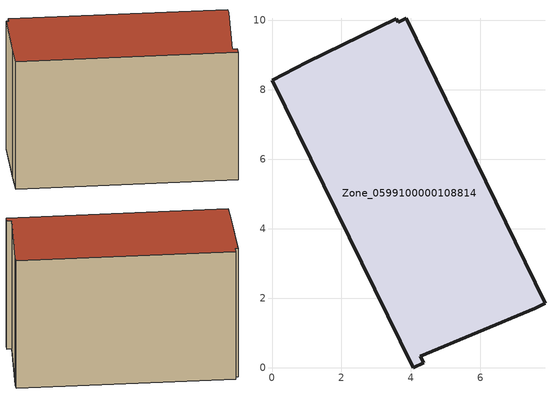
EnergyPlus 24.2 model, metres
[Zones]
Zone_0599100000108814
 floor ground (C_G): 7.86,1.85 7.59,1.72 4.27,0.32 4.37,0.14 4.07,0 0,8.28 1,8.79 3.58,10.05 3.63,9.95 3.86,10.06 z0
 wall outside (C_F): 0,8.28 4.07,0 4.37,0.14 4.27,0.32 7.59,1.72 7.86,1.85 3.86,10.06 3.63,9.95 3.58,10.05 1,8.79 0,8.28 z0:5.82
 roof outside (C_R): 7.59,1.72 7.86,1.85 3.86,10.06 3.63,9.95 3.58,10.05 1,8.79 0,8.28 4.07,0 4.37,0.14 4.27,0.32 z5.82
[BUILDING]
Pand.0599100000108814: North Axis=0; Terrain=City; Loads Convergence Tolerance Value=0.04; Temperature Convergence Tolerance Value=0.4; Solar Distribution=FullExterior; Maximum Number of Warmup Days=25; Minimum Number of Warmup Days=1
[Site:Location]
Rotterdam.The.Hague.AP_ZH_NLD Design_Conditions: Latitude=51.96; Longitude=4.45; Time Zone=1; Elevation=-4.5
[SITE:GROUNDTEMPERATURE:BUILDINGSURFACE]
18, 18, 18, 18, 18, 18, 18, 18, 18, 18, 18, 18
[MATERIAL] Thermal Absorptance=0.9; Solar Absorptance=0.7; Visible Absorptance=0.7
Name | Roughness | Thickness | Conductivity | Density | Specific Heat
G.TI.1946-1964 | MediumSmooth | 0.15 | 1 | 540 | 1210
F.TI.1946-1964 | Rough | 0.3 | 0.857143 | 1920 | 840
R.TI.1946-1964 | MediumRough | 0.2 | 0.277778 | 1500 | 1000
[CONSTRUCTION]
C_G: G.TI.1946-1964
C_F: F.TI.1946-1964
C_R: R.TI.1946-1964
[ZONE]
Zone_0599100000108814: Type=1; Multiplier=1; Ceiling Height=Autocalculate; Volume=Autocalculate; Floor Area=autocalculate; Part of Total Floor Area=Yes
[ZONEINFILTRATION:DESIGNFLOWRATE]
Infil_Zone_0599100000108814: Zone or ZoneList or Space or SpaceList=Zone_0599100000108814; Schedule=AlwaysOn; Design Flow Rate Calculation Method=Flow/Area; Flow Rate per Floor Area=0.003; Constant Term Coefficient=1; Temperature Term Coefficient=0; Velocity Term Coefficient=0; Velocity Squared Term Coefficient=0
[HVACTEMPLATE:ZONE:IDEALLOADSAIRSYSTEM]
Zone_0599100000108814: Maximum Heating Supply Air Temperature=50; Minimum Cooling Supply Air Temperature=13; Maximum Heating Supply Air Humidity Ratio=0.0156; Minimum Cooling Supply Air Humidity Ratio=0.0077; Heating Limit=NoLimit; Cooling Limit=NoLimit; Dehumidification Control Type=ConstantSensibleHeatRatio; Cooling Sensible Heat Ratio=0.7; Dehumidification Setpoint=60; Humidification Control Type=None; Humidification Setpoint=30; Outdoor Air Method=None; Outdoor Air Flow Rate per Person=0.00944; Outdoor Air Flow Rate per Zone Floor Area=0; Outdoor Air Flow Rate per Zone=0; Demand Controlled Ventilation Type=None; Outdoor Air Economizer Type=NoEconomizer; Heat Recovery Type=None; Sensible Heat Recovery Effectiveness=0.7; Latent Heat Recovery Effectiveness=0.65
[ZONECONTROL:THERMOSTAT]
ThermostatControl_Zone_0599100000108814: Zone or ZoneList=Zone_0599100000108814; Control Type Schedule=DualSetpointControlType; Control 1=Thermostat_Zone_0599100000108814; Temperature Difference Between Cutout And Setpoint=0
[THERMOSTATSETPOINT:DUALSETPOINT]
Thermostat_Zone_0599100000108814: Heating Setpoint Temperature Schedule=HeatingSetpoint_Zone_0599100000108814; Cooling Setpoint Temperature Schedule=CoolingSetpoint_Zone_0599100000108814
[SCHEDULE:COMPACT]
HeatingSetpoint_Zone_0599100000108814: Through: 12/31, For: AllDays, Until: 24:00, 21
CoolingSetpoint_Zone_0599100000108814: Through: 12/31, For: AllDays, Until: 24:00, 24
DualSetpointControlType: Through: 12/31, For: AllDays, Until: 24:00, 4
AlwaysOn: Through: 12/31, For: AllDays, Until: 24:00, 1
